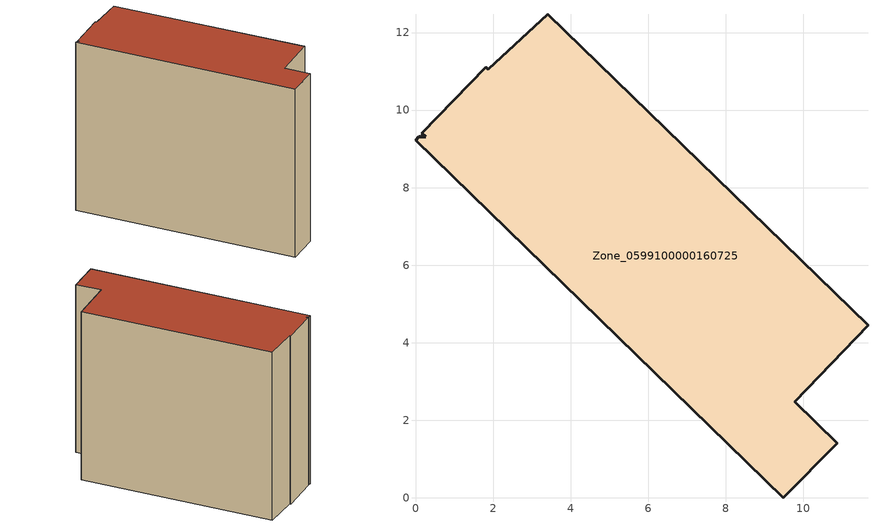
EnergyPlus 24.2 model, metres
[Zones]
Zone_0599100000160725
 floor ground (C_G): 3.41,12.48 11.67,4.46 9.78,2.48 10.88,1.41 9.48,0 0,9.23 0.08,9.31 0.26,9.31 0.17,9.4 1.82,11.11 1.88,11.05 z0
 wall outside (C_F): 9.48,0 10.88,1.41 9.78,2.48 11.67,4.46 3.41,12.48 1.88,11.05 1.82,11.11 0.17,9.4 0.26,9.31 0.08,9.31 0,9.23 9.48,0 z0:10.5
 roof outside (C_R): 11.67,4.46 3.41,12.48 1.88,11.05 1.82,11.11 0.17,9.4 0.26,9.31 0.08,9.31 0,9.23 9.48,0 10.88,1.41 9.78,2.48 z10.5
[BUILDING]
Pand.0599100000160725: North Axis=0; Terrain=City; Loads Convergence Tolerance Value=0.04; Temperature Convergence Tolerance Value=0.4; Solar Distribution=FullExterior; Maximum Number of Warmup Days=25; Minimum Number of Warmup Days=1
[Site:Location]
Rotterdam.The.Hague.AP_ZH_NLD Design_Conditions: Latitude=51.96; Longitude=4.45; Time Zone=1; Elevation=-4.5
[SITE:GROUNDTEMPERATURE:BUILDINGSURFACE]
18, 18, 18, 18, 18, 18, 18, 18, 18, 18, 18, 18
[MATERIAL] Thermal Absorptance=0.9; Solar Absorptance=0.7; Visible Absorptance=0.7
Name | Roughness | Thickness | Conductivity | Density | Specific Heat
G.TI.1946 | MediumSmooth | 0.15 | 1 | 540 | 1210
F.TI.1946 | Rough | 0.3 | 0.857143 | 1920 | 840
R.TI.1946 | MediumRough | 0.2 | 0.1 | 1500 | 1000
[CONSTRUCTION]
C_G: G.TI.1946
C_F: F.TI.1946
C_R: R.TI.1946
[ZONE]
Zone_0599100000160725: Type=1; Multiplier=1; Ceiling Height=Autocalculate; Volume=Autocalculate; Floor Area=autocalculate; Part of Total Floor Area=Yes
[ZONEINFILTRATION:DESIGNFLOWRATE]
Infil_Zone_0599100000160725: Zone or ZoneList or Space or SpaceList=Zone_0599100000160725; Schedule=AlwaysOn; Design Flow Rate Calculation Method=Flow/Area; Flow Rate per Floor Area=0.003; Constant Term Coefficient=1; Temperature Term Coefficient=0; Velocity Term Coefficient=0; Velocity Squared Term Coefficient=0
[HVACTEMPLATE:ZONE:IDEALLOADSAIRSYSTEM]
Zone_0599100000160725: Maximum Heating Supply Air Temperature=50; Minimum Cooling Supply Air Temperature=13; Maximum Heating Supply Air Humidity Ratio=0.0156; Minimum Cooling Supply Air Humidity Ratio=0.0077; Heating Limit=NoLimit; Cooling Limit=NoLimit; Dehumidification Control Type=ConstantSensibleHeatRatio; Cooling Sensible Heat Ratio=0.7; Dehumidification Setpoint=60; Humidification Control Type=None; Humidification Setpoint=30; Outdoor Air Method=None; Outdoor Air Flow Rate per Person=0.00944; Outdoor Air Flow Rate per Zone Floor Area=0; Outdoor Air Flow Rate per Zone=0; Demand Controlled Ventilation Type=None; Outdoor Air Economizer Type=NoEconomizer; Heat Recovery Type=None; Sensible Heat Recovery Effectiveness=0.7; Latent Heat Recovery Effectiveness=0.65
[ZONECONTROL:THERMOSTAT]
ThermostatControl_Zone_0599100000160725: Zone or ZoneList=Zone_0599100000160725; Control Type Schedule=DualSetpointControlType; Control 1=Thermostat_Zone_0599100000160725; Temperature Difference Between Cutout And Setpoint=0
[THERMOSTATSETPOINT:DUALSETPOINT]
Thermostat_Zone_0599100000160725: Heating Setpoint Temperature Schedule=HeatingSetpoint_Zone_0599100000160725; Cooling Setpoint Temperature Schedule=CoolingSetpoint_Zone_0599100000160725
[SCHEDULE:COMPACT]
HeatingSetpoint_Zone_0599100000160725: Through: 12/31, For: AllDays, Until: 24:00, 21
CoolingSetpoint_Zone_0599100000160725: Through: 12/31, For: AllDays, Until: 24:00, 24
DualSetpointControlType: Through: 12/31, For: AllDays, Until: 24:00, 4
AlwaysOn: Through: 12/31, For: AllDays, Until: 24:00, 1
